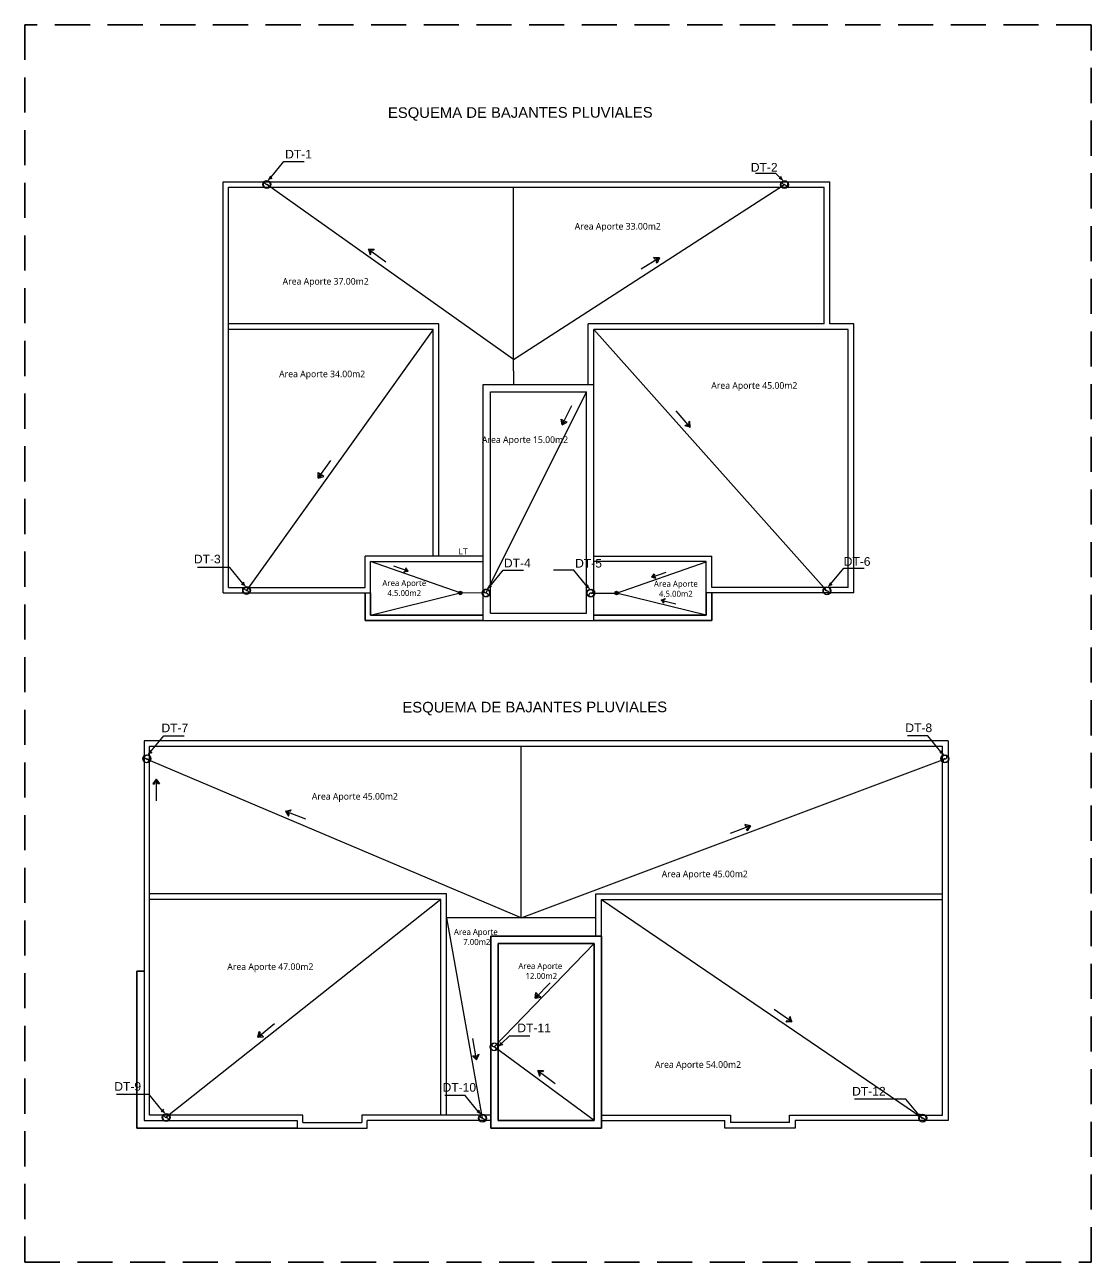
# Model space of a CAD drawing. Header units: feet. Extents: x 1019 to 2236, y -546 to 122.
# Drawn here: x 1159.35 to 1188.27, y 5.83 to 39.39 of the extents above; entities that cross this region are included whole.
import ezdxf

# ---------------------------------------------------------------- set-up
doc = ezdxf.new("R2010")
doc.units = ezdxf.units.FT
doc.header["$LTSCALE"] = 0.05
doc.header["$MEASUREMENT"] = 0
doc.linetypes.add('HIDDEN', pattern=[9.525, 6.35, -3.175])
for name, color, linetype, lineweight in [('A-GENM', 8, 'Continuous', 9), ('A-WALL', 7, 'Continuous', 25), ('AGUA POTABLE', 5, 'HIDDEN', 35), ('MB', 8, 'Continuous', 20)]:
    doc.layers.add(name, color=color, linetype=linetype, lineweight=lineweight)
for name, color, linetype in [('ANNDTTEXT', 2, 'Continuous'), ('MVERDE', 3, 'Continuous'), ('PERT-VENT', 8, 'Continuous'), ('TEXTO', 2, 'Continuous'), ('TEXXT', 2, 'Continuous'), ('TXT', 2, 'Continuous')]:
    doc.layers.add(name, color=color, linetype=linetype)
doc.styles.add('ads', font='trebuc.ttf', dxfattribs={"height": 0.14})
doc.styles.add('DAMIAN', font='arial.ttf', dxfattribs={"height": 0.12})
doc.styles.get("Standard").update_dxf_attribs({"font": 'arial.ttf'})

# ---------------------------------------------------------------- blocks, each defined once
blk = doc.blocks.new('A$C206B62E9')
at = {"color": 2}
blk.add_circle((0.125, 0.125), 0.125, dxfattribs=at)
for centre, start, end in [((0.063, 0.129), 356.4536, 176.4536), ((0.187, 0.121), 176.4536, 356.4536)]:
    blk.add_arc(centre, 0.0625, start, end, dxfattribs=at)

msp = doc.modelspace()

# ---------------------------------------------------------------- hatches: boundary and pattern name
at = {"layer": 'TEXTO'}
for points in [[(1165.932, 35.163), (1166.05, 35.215), (1165.993, 35.28)], [(1165.932, 35.163), (1166.05, 35.215), (1165.993, 35.28)], [(1179.921, 35.157), (1179.803, 35.209), (1179.861, 35.275)], [(1179.921, 35.157), (1179.803, 35.209), (1179.861, 35.275)], [(1165.35, 24.155), (1165.232, 24.207), (1165.29, 24.273)], [(1165.35, 24.155), (1165.232, 24.207), (1165.29, 24.273)], [(1171.878, 24.084), (1171.996, 24.136), (1171.939, 24.202)], [(1171.878, 24.084), (1171.996, 24.136), (1171.939, 24.202)], [(1174.68, 24.083), (1174.562, 24.135), (1174.619, 24.2)], [(1174.68, 24.083), (1174.562, 24.135), (1174.619, 24.2)], [(1181.118, 24.143), (1181.236, 24.195), (1181.179, 24.261)], [(1181.118, 24.143), (1181.236, 24.195), (1181.179, 24.261)], [(1162.676, 19.59), (1162.794, 19.641), (1162.736, 19.707)], [(1162.676, 19.59), (1162.794, 19.641), (1162.736, 19.707)], [(1184.282, 19.59), (1184.164, 19.641), (1184.221, 19.707)], [(1184.282, 19.59), (1184.164, 19.641), (1184.221, 19.707)], [(1172.184, 11.673), (1172.302, 11.724), (1172.244, 11.79)], [(1172.184, 11.673), (1172.302, 11.724), (1172.244, 11.79)], [(1163.17, 9.864), (1163.052, 9.916), (1163.11, 9.981)], [(1163.17, 9.864), (1163.052, 9.916), (1163.11, 9.981)], [(1171.734, 9.841), (1171.616, 9.892), (1171.673, 9.958)], [(1171.734, 9.841), (1171.616, 9.892), (1171.673, 9.958)], [(1183.687, 9.738), (1183.569, 9.79), (1183.627, 9.856)], [(1183.687, 9.738), (1183.569, 9.79), (1183.627, 9.856)]]:
    msp.add_hatch(color=2, dxfattribs=at).paths.add_polyline_path(points)
h = msp.add_hatch(color=2, dxfattribs=at)
h.dxf.hatch_style = 1
edge = h.paths.add_edge_path()
edge.add_arc((1171.161, 23.982), 0.0488, -0.0276, 359.9724)
h = msp.add_hatch(color=2, dxfattribs=at)
h.dxf.hatch_style = 1
edge = h.paths.add_edge_path()
edge.add_arc((1175.397, 23.98), 0.0488, 179.9724, 539.9724, ccw=False)

# ---------------------------------------------------------------- linework, layer by layer
at = {"layer": 'A-GENM'}
msp.add_line((1173.896, 28.898), (1173.896, 28.898), dxfattribs=at)
at = {"layer": 'A-WALL'}
for p, q in [((1171.779, 23.233), (1171.779, 29.633)), ((1171.779, 29.633), (1174.779, 29.633)), ((1174.779, 23.233), (1174.779, 29.633)), ((1171.979, 25.983), (1171.979, 29.433)), ((1171.979, 23.433), (1171.979, 29.433)), ((1171.979, 29.433), (1174.579, 29.433)), ((1174.579, 23.433), (1174.579, 29.433)), ((1168.579, 24.133), (1168.579, 24.983)), ((1168.729, 23.983), (1168.729, 24.833)), ((1171.779, 23.233), (1174.779, 23.233)), ((1171.979, 23.433), (1174.579, 23.433))]:
    msp.add_line(p, q, dxfattribs=at)
at = {"layer": 'A-WALL', "lineweight": 35, "extrusion": (-2.36783e-12, 8.94772e-16, -1)}
for p, q in [((1171.987, 14.674), (1171.987, 9.474)), ((1171.987, 14.674), (1174.987, 14.674)), ((1172.187, 9.674), (1172.187, 14.474)), ((1172.187, 14.474), (1174.787, 14.474)), ((1174.787, 9.674), (1174.787, 14.474)), ((1174.987, 14.674), (1174.987, 9.474))]:
    msp.add_line(p, q, dxfattribs=at)
at = {"layer": 'A-WALL', "lineweight": 35}
for p, q in [((1174.987, 9.474), (1171.987, 9.474)), ((1172.187, 9.674), (1174.787, 9.674))]:
    msp.add_line(p, q, dxfattribs=at)
at = {"layer": 'AGUA POTABLE', "ltscale": 3}
msp.add_lwpolyline([(1188.267, 39.39), (1159.352, 39.39), (1159.352, 5.834), (1188.267, 5.834)], close=True, dxfattribs=at)
at = {"layer": 'ANNDTTEXT', "ltscale": 0.5}
for p, q in [((1168.669, 33.303), (1168.824, 33.307)), ((1168.669, 33.303), (1169.146, 32.965)), ((1168.794, 33.267), (1168.669, 33.303)), ((1168.669, 33.303), (1168.717, 33.155)), ((1168.744, 33.197), (1168.669, 33.303)), ((1168.824, 33.307), (1168.794, 33.267)), ((1168.717, 33.155), (1168.744, 33.197)), ((1176.557, 33.068), (1176.06, 32.76)), ((1176.557, 33.068), (1176.402, 33.081)), ((1176.402, 33.081), (1176.43, 33.039)), ((1176.43, 33.039), (1176.557, 33.068)), ((1176.475, 32.967), (1176.557, 33.068)), ((1176.501, 32.923), (1176.475, 32.967)), ((1176.557, 33.068), (1176.501, 32.923)), ((1173.92, 28.539), (1174.181, 29.063)), ((1177.396, 28.48), (1177.012, 28.921)), ((1173.92, 28.539), (1173.893, 28.692)), ((1173.893, 28.692), (1173.937, 28.668)), ((1173.937, 28.668), (1173.92, 28.539)), ((1174.014, 28.63), (1173.92, 28.539)), ((1173.92, 28.539), (1174.059, 28.61)), ((1174.059, 28.61), (1174.014, 28.63)), ((1177.244, 28.513), (1177.283, 28.544)), ((1177.283, 28.544), (1177.396, 28.48)), ((1177.384, 28.635), (1177.347, 28.601)), ((1177.347, 28.601), (1177.396, 28.48)), ((1177.396, 28.48), (1177.384, 28.635)), ((1177.396, 28.48), (1177.244, 28.513)), ((1167.311, 27.097), (1167.649, 27.574)), ((1167.311, 27.097), (1167.308, 27.253)), ((1167.308, 27.253), (1167.348, 27.222)), ((1167.348, 27.222), (1167.311, 27.097)), ((1167.417, 27.173), (1167.311, 27.097)), ((1167.311, 27.097), (1167.46, 27.145)), ((1167.46, 27.145), (1167.417, 27.173)), ((1169.743, 24.575), (1169.356, 24.709)), ((1169.743, 24.575), (1169.639, 24.542)), ((1169.639, 24.542), (1169.652, 24.575)), ((1169.652, 24.575), (1169.743, 24.575)), ((1169.682, 24.666), (1169.671, 24.632)), ((1169.671, 24.632), (1169.743, 24.575)), ((1169.743, 24.575), (1169.682, 24.666)), ((1176.355, 24.415), (1176.742, 24.548)), ((1176.355, 24.415), (1176.416, 24.505)), ((1176.416, 24.505), (1176.427, 24.471)), ((1176.427, 24.471), (1176.355, 24.415)), ((1176.355, 24.415), (1176.459, 24.382)), ((1176.446, 24.415), (1176.355, 24.415)), ((1176.459, 24.382), (1176.446, 24.415)), ((1176.611, 23.788), (1176.711, 23.83)), ((1176.711, 23.83), (1176.701, 23.796)), ((1176.701, 23.796), (1176.611, 23.788)), ((1176.611, 23.788), (1177.007, 23.687)), ((1176.611, 23.788), (1176.679, 23.703)), ((1176.687, 23.738), (1176.611, 23.788)), ((1176.679, 23.703), (1176.687, 23.738)), ((1162.914, 18.933), (1162.82, 18.808)), ((1162.82, 18.808), (1162.871, 18.81)), ((1162.871, 18.81), (1162.914, 18.933)), ((1162.914, 18.933), (1162.914, 18.348)), ((1162.914, 18.933), (1163.007, 18.808)), ((1162.956, 18.809), (1162.914, 18.933)), ((1163.007, 18.808), (1162.956, 18.809)), ((1166.418, 18.063), (1166.567, 18.106)), ((1166.418, 18.063), (1166.965, 17.857)), ((1166.548, 18.06), (1166.418, 18.063)), ((1166.418, 18.063), (1166.502, 17.932)), ((1166.518, 17.98), (1166.418, 18.063)), ((1166.502, 17.932), (1166.518, 17.98)), ((1166.567, 18.106), (1166.548, 18.06)), ((1179.026, 17.664), (1178.478, 17.458)), ((1179.026, 17.664), (1178.876, 17.707)), ((1178.876, 17.707), (1178.896, 17.661)), ((1178.896, 17.661), (1179.026, 17.664)), ((1178.926, 17.581), (1179.026, 17.664)), ((1178.942, 17.533), (1178.926, 17.581)), ((1179.026, 17.664), (1178.942, 17.533)), ((1170.787, 15.17), (1171.756, 9.738)), ((1174.787, 14.474), (1172.075, 11.676)), ((1173.187, 12.999), (1173.598, 13.415)), ((1173.187, 12.999), (1173.208, 13.153)), ((1173.243, 13.117), (1173.187, 12.999)), ((1173.208, 13.153), (1173.243, 13.117)), ((1173.304, 13.056), (1173.187, 12.999)), ((1173.187, 12.999), (1173.341, 13.022)), ((1173.341, 13.022), (1173.304, 13.056)), ((1180.151, 12.35), (1179.672, 12.685)), ((1180.102, 12.498), (1180.075, 12.456)), ((1180.075, 12.456), (1180.151, 12.35)), ((1180.151, 12.35), (1180.102, 12.498)), ((1165.668, 11.938), (1166.12, 12.31)), ((1165.668, 11.938), (1165.706, 12.089)), ((1165.706, 12.089), (1165.736, 12.049)), ((1179.996, 12.345), (1180.026, 12.386)), ((1180.151, 12.35), (1179.996, 12.345)), ((1180.026, 12.386), (1180.151, 12.35)), ((1165.736, 12.049), (1165.668, 11.938)), ((1165.791, 11.984), (1165.668, 11.938)), ((1165.668, 11.938), (1165.824, 11.946)), ((1165.824, 11.946), (1165.791, 11.984)), ((1171.6, 11.326), (1171.504, 11.903)), ((1171.487, 11.434), (1171.537, 11.44)), ((1171.6, 11.326), (1171.487, 11.434)), ((1171.537, 11.44), (1171.6, 11.326)), ((1171.6, 11.326), (1171.671, 11.464)), ((1171.622, 11.454), (1171.6, 11.326)), ((1171.671, 11.464), (1171.622, 11.454)), ((1174.787, 9.674), (1172.075, 11.676)), ((1173.262, 11.033), (1173.731, 10.684)), ((1173.262, 11.033), (1173.307, 10.884)), ((1173.335, 10.925), (1173.262, 11.033)), ((1173.262, 11.033), (1173.418, 11.033)), ((1173.386, 10.994), (1173.262, 11.033)), ((1173.307, 10.884), (1173.335, 10.925)), ((1173.418, 11.033), (1173.386, 10.994))]:
    msp.add_line(p, q, dxfattribs=at)
for centre in [(1165.916, 35.06), (1165.916, 35.06), (1179.95, 35.055), (1179.95, 35.055), (1165.367, 24.053), (1165.367, 24.053), (1171.862, 23.982), (1171.862, 23.982), (1174.696, 23.98), (1174.696, 23.98), (1181.102, 24.041), (1181.102, 24.041), (1162.659, 19.487), (1162.659, 19.487), (1184.298, 19.487), (1184.298, 19.487), (1172.081, 11.676), (1172.081, 11.676), (1163.187, 9.761), (1163.187, 9.761), (1171.762, 9.738), (1171.762, 9.738), (1183.7, 9.741), (1183.7, 9.741)]:
    msp.add_circle(centre, 0.107, dxfattribs=at)
at = {"layer": 'MB', "lineweight": 35}
for p, q in [((1168.579, 23.233), (1168.579, 23.983)), ((1168.729, 23.383), (1168.729, 23.983)), ((1177.829, 23.383), (1177.829, 23.983)), ((1177.979, 23.233), (1177.979, 23.983)), ((1171.779, 23.233), (1168.579, 23.233)), ((1171.779, 23.383), (1168.729, 23.383)), ((1174.779, 23.383), (1177.829, 23.383)), ((1174.779, 23.233), (1177.979, 23.233)), ((1162.387, 13.724), (1162.387, 9.474)), ((1162.587, 13.724), (1162.387, 13.724)), ((1166.737, 9.474), (1162.387, 9.474))]:
    msp.add_line(p, q, dxfattribs=at)
at = {"layer": 'MVERDE'}
for p, q in [((1164.729, 23.983), (1164.729, 35.133)), ((1164.729, 35.133), (1181.179, 35.133)), ((1164.879, 24.133), (1164.879, 34.983)), ((1164.879, 34.983), (1181.029, 34.983)), ((1181.029, 31.281), (1181.029, 34.983)), ((1181.179, 31.281), (1181.179, 35.133)), ((1170.579, 24.983), (1170.579, 31.281)), ((1181.029, 31.281), (1174.629, 31.281)), ((1174.629, 29.633), (1174.629, 31.281)), ((1181.829, 31.281), (1181.179, 31.281)), ((1181.829, 23.983), (1181.829, 31.281)), ((1170.429, 24.983), (1170.429, 31.131)), ((1181.679, 31.131), (1174.779, 31.131)), ((1174.779, 29.633), (1174.779, 31.131)), ((1181.679, 24.133), (1181.679, 31.131)), ((1168.579, 24.133), (1168.579, 24.983)), ((1171.779, 24.983), (1168.579, 24.983)), ((1168.729, 23.983), (1168.729, 24.833)), ((1168.729, 24.833), (1171.779, 24.833)), ((1174.779, 24.983), (1177.979, 24.983)), ((1177.829, 24.833), (1174.779, 24.833)), ((1177.829, 23.983), (1177.829, 24.833)), ((1177.979, 24.133), (1177.979, 24.983)), ((1164.729, 23.983), (1168.729, 23.983)), ((1164.879, 24.133), (1168.579, 24.133)), ((1181.829, 23.983), (1177.829, 23.983)), ((1181.679, 24.133), (1177.979, 24.133)), ((1170.787, 9.824), (1170.787, 15.824)), ((1174.837, 14.674), (1174.837, 15.824)), ((1170.637, 9.824), (1170.637, 15.674)), ((1174.987, 14.674), (1174.987, 15.674))]:
    msp.add_line(p, q, dxfattribs=at)
at = {"layer": 'MVERDE', "extrusion": (2.36783e-12, 7.68751e-16, -1)}
for p, q in [((1170.579, 31.281), (1164.879, 31.281)), ((1170.429, 31.131), (1164.879, 31.131))]:
    msp.add_line(p, q, dxfattribs=at)
at = {"layer": 'MVERDE', "extrusion": (-2.36783e-12, 8.94772e-16, -1)}
for p, q in [((1184.387, 19.974), (1162.587, 19.974)), ((1162.587, 19.974), (1162.587, 9.674)), ((1162.737, 19.824), (1184.237, 19.824)), ((1162.737, 9.824), (1162.737, 19.824)), ((1174.837, 15.824), (1184.237, 15.824)), ((1174.987, 15.674), (1184.237, 15.674)), ((1166.887, 9.824), (1162.737, 9.824)), ((1166.887, 9.624), (1166.887, 9.824)), ((1168.487, 9.824), (1168.487, 9.624)), ((1171.987, 9.824), (1168.487, 9.824)), ((1162.587, 9.674), (1166.737, 9.674)), ((1166.737, 9.674), (1166.737, 9.474)), ((1166.737, 9.474), (1168.637, 9.474)), ((1166.887, 9.624), (1168.487, 9.624)), ((1168.637, 9.474), (1168.637, 9.674)), ((1171.987, 9.674), (1168.637, 9.674))]:
    msp.add_line(p, q, dxfattribs=at)
at = {"layer": 'MVERDE', "extrusion": (2.36783e-12, 8.94772e-16, -1)}
for p, q in [((1184.237, 9.824), (1184.237, 19.824)), ((1184.387, 19.974), (1184.387, 9.674)), ((1170.787, 15.824), (1162.737, 15.824)), ((1170.637, 15.674), (1162.737, 15.674)), ((1174.987, 9.824), (1178.487, 9.824)), ((1178.487, 9.824), (1178.487, 9.624)), ((1180.087, 9.624), (1180.087, 9.824)), ((1180.087, 9.824), (1184.237, 9.824)), ((1174.987, 9.674), (1178.337, 9.674)), ((1178.337, 9.474), (1178.337, 9.674)), ((1180.237, 9.474), (1178.337, 9.474)), ((1180.087, 9.624), (1178.487, 9.624)), ((1180.237, 9.674), (1180.237, 9.474)), ((1184.387, 9.674), (1180.237, 9.674))]:
    msp.add_line(p, q, dxfattribs=at)
at = {"layer": 'TEXTO', "color": 2}
for p, q in [((1166.021, 35.248), (1166.375, 35.678)), ((1166.021, 35.248), (1166.375, 35.678)), ((1166.375, 35.678), (1166.926, 35.678)), ((1166.375, 35.678), (1166.926, 35.678)), ((1165.993, 35.28), (1166.05, 35.215)), ((1165.993, 35.28), (1166.05, 35.215)), ((1179.713, 35.36), (1179.162, 35.36)), ((1179.713, 35.36), (1179.162, 35.36)), ((1179.832, 35.243), (1179.713, 35.36)), ((1179.832, 35.243), (1179.713, 35.36)), ((1179.861, 35.275), (1179.803, 35.209)), ((1179.861, 35.275), (1179.803, 35.209)), ((1172.604, 30.316), (1165.916, 35.06)), ((1172.604, 30.316), (1179.95, 35.055)), ((1172.604, 30.008), (1172.604, 34.983)), ((1170.429, 31.131), (1165.367, 24.053)), ((1174.779, 31.131), (1181.102, 24.041)), ((1172.604, 30.008), (1172.604, 29.633)), ((1171.862, 23.982), (1174.579, 29.433)), ((1171.161, 23.982), (1168.729, 24.833)), ((1164.908, 24.671), (1164.036, 24.671)), ((1164.908, 24.671), (1164.036, 24.671)), ((1165.261, 24.241), (1164.908, 24.671)), ((1165.261, 24.241), (1164.908, 24.671)), ((1171.968, 24.17), (1172.321, 24.599)), ((1171.968, 24.17), (1172.321, 24.599)), ((1172.321, 24.599), (1172.872, 24.599)), ((1172.321, 24.599), (1172.872, 24.599)), ((1174.237, 24.598), (1173.686, 24.599)), ((1174.237, 24.598), (1173.686, 24.599)), ((1174.591, 24.168), (1174.237, 24.598)), ((1174.591, 24.168), (1174.237, 24.598)), ((1175.397, 23.98), (1177.83, 24.829)), ((1181.208, 24.229), (1181.562, 24.658)), ((1181.208, 24.229), (1181.562, 24.658)), ((1181.562, 24.658), (1182.113, 24.658)), ((1181.562, 24.658), (1182.113, 24.658)), ((1165.29, 24.273), (1165.232, 24.207)), ((1165.29, 24.273), (1165.232, 24.207)), ((1171.939, 24.202), (1171.996, 24.136)), ((1171.939, 24.202), (1171.996, 24.136)), ((1174.619, 24.2), (1174.562, 24.135)), ((1174.619, 24.2), (1174.562, 24.135)), ((1181.179, 24.261), (1181.236, 24.195)), ((1181.179, 24.261), (1181.236, 24.195)), ((1168.729, 23.383), (1171.161, 23.982)), ((1171.856, 23.981), (1171.161, 23.982)), ((1174.702, 23.98), (1175.397, 23.98)), ((1177.829, 23.379), (1175.397, 23.98)), ((1162.765, 19.675), (1163.119, 20.105)), ((1162.765, 19.675), (1163.119, 20.105)), ((1163.119, 20.105), (1163.67, 20.105)), ((1163.119, 20.105), (1163.67, 20.105)), ((1172.812, 15.17), (1172.812, 19.824)), ((1183.839, 20.105), (1183.288, 20.105)), ((1183.839, 20.105), (1183.288, 20.105)), ((1184.193, 19.675), (1183.839, 20.105)), ((1184.193, 19.675), (1183.839, 20.105)), ((1172.812, 15.17), (1162.587, 19.501)), ((1162.736, 19.707), (1162.794, 19.641)), ((1162.736, 19.707), (1162.794, 19.641)), ((1172.812, 15.17), (1184.304, 19.487)), ((1184.221, 19.707), (1184.164, 19.641)), ((1184.221, 19.707), (1184.164, 19.641)), ((1170.637, 15.674), (1163.181, 9.761)), ((1174.987, 15.674), (1183.7, 9.741)), ((1174.837, 15.17), (1170.787, 15.17)), ((1172.244, 11.79), (1172.302, 11.724)), ((1172.244, 11.79), (1172.302, 11.724)), ((1172.273, 11.758), (1172.492, 11.971)), ((1172.492, 11.971), (1173.043, 11.971)), ((1172.492, 11.971), (1173.043, 11.971)), ((1162.727, 10.379), (1161.84, 10.379)), ((1163.081, 9.949), (1162.727, 10.379)), ((1163.081, 9.949), (1162.727, 10.379)), ((1171.291, 10.356), (1170.74, 10.356)), ((1171.291, 10.356), (1170.74, 10.356)), ((1171.644, 9.926), (1171.291, 10.356)), ((1183.244, 10.253), (1181.845, 10.253)), ((1183.598, 9.824), (1183.244, 10.253)), ((1163.11, 9.981), (1163.052, 9.916)), ((1163.11, 9.981), (1163.052, 9.916)), ((1171.673, 9.958), (1171.616, 9.892)), ((1171.673, 9.958), (1171.616, 9.892)), ((1183.627, 9.856), (1183.569, 9.79)), ((1183.627, 9.856), (1183.569, 9.79))]:
    msp.add_line(p, q, dxfattribs=at)
for centre in [(1171.161, 23.982), (1175.397, 23.98)]:
    msp.add_circle(centre, 0.0488, dxfattribs=at)

# ---------------------------------------------------------------- block references
for p, xscale, yscale, zscale, rotation in [((1165.814, 34.962), -0.787492124999517, 0.787492124999517, 0.7874921249995168, 269.9723624571136), ((1165.814, 34.962), -0.787492124999517, 0.787492124999517, 0.7874921249995168, 269.9723624571136), ((1179.848, 34.956), -0.787492124999517, 0.787492124999517, 0.7874921249995168, 269.9723624571136), ((1179.848, 34.956), -0.787492124999517, 0.787492124999517, 0.7874921249995168, 269.9723624571136), ((1165.265, 23.954), -0.787492124999517, 0.787492124999517, 0.7874921249995168, 269.9723624571136), ((1165.265, 23.954), -0.787492124999517, 0.787492124999517, 0.7874921249995168, 269.9723624571136), ((1171.76, 23.883), -0.787492124999517, 0.787492124999517, 0.7874921249995168, 269.9723624571136), ((1171.76, 23.883), -0.787492124999517, 0.787492124999517, 0.7874921249995168, 269.9723624571136), ((1174.798, 23.882), 0.787492124999517, 0.787492124999517, 0.787492124999517, 89.9723624571528), ((1174.798, 23.882), 0.787492124999517, 0.787492124999517, 0.787492124999517, 89.9723624571528), ((1181.001, 23.942), -0.787492124999517, 0.787492124999517, 0.7874921249995168, 269.9723624571136), ((1181.001, 23.942), -0.787492124999517, 0.787492124999517, 0.7874921249995168, 269.9723624571136), ((1162.558, 19.388), -0.7874921249995168, 0.7874921249995168, 0.7874921249995168, 269.9999999999804), ((1162.558, 19.388), -0.7874921249995168, 0.7874921249995168, 0.7874921249995168, 269.9999999999804), ((1184.4, 19.388), 0.7874921249995168, 0.7874921249995168, 0.7874921249995168, 90), ((1184.4, 19.388), 0.7874921249995168, 0.7874921249995168, 0.7874921249995168, 90), ((1171.98, 11.578), -0.7874921249995168, 0.7874921249995168, 0.7874921249995168, 269.9999999999804), ((1171.98, 11.578), -0.7874921249995168, 0.7874921249995168, 0.7874921249995168, 269.9999999999804), ((1163.085, 9.663), -0.7874921249995168, 0.7874921249995168, 0.7874921249995168, 269.9999999999804), ((1163.085, 9.663), -0.7874921249995168, 0.7874921249995168, 0.7874921249995168, 269.9999999999804), ((1171.661, 9.639), -0.7874921249995168, 0.7874921249995168, 0.7874921249995168, 269.9999999999804), ((1171.661, 9.639), -0.7874921249995168, 0.7874921249995168, 0.7874921249995168, 269.9999999999804), ((1183.598, 9.643), -0.7874921249995168, 0.7874921249995168, 0.7874921249995168, 269.9999999999804), ((1183.598, 9.643), -0.7874921249995168, 0.7874921249995168, 0.7874921249995168, 269.9999999999804)]:
    msp.add_blockref('A$C206B62E9', p, dxfattribs=dict(at, xscale=xscale, yscale=yscale, zscale=zscale, rotation=rotation))

# ---------------------------------------------------------------- texts
at = {"layer": 'PERT-VENT', "color": 2, "insert": (1171.109, 25.114), "char_height": 0.162, "attachment_point": 4, "rotation": 359.9724}
msp.add_mtext('\\fSchadow Lt BT|b0|i0|c0|p18;LT', dxfattribs=at)
at = {"layer": 'TEXXT', "style": 'DAMIAN'}
for s, insert, char_height, width, attachment_point, rotation in [('\\A1;ESQUEMA DE BAJANTES PLUVIALES', (1176.375, 36.793), 0.288, 11.41633, 9, 0.0776), (' DT-1', (1166.321, 35.764), 0.234, 5.6628, 7, 359.9724), (' DT-2', (1178.947, 35.409), 0.234, 5.6628, 7, 359.9724), (' DT-3', (1163.847, 24.783), 0.234, 5.6628, 7, 359.9724), (' DT-4', (1172.252, 24.676), 0.234, 5.6628, 7, 359.9724), (' DT-5', (1174.184, 24.667), 0.234, 5.6628, 7, 359.9724), (' DT-6', (1181.465, 24.717), 0.234, 5.6628, 7, 359.9724), ('\\A1;ESQUEMA DE BAJANTES PLUVIALES', (1176.767, 20.671), 0.288, 11.41633, 9, 0.0776), (' DT-7', (1162.968, 20.206), 0.234, 5.6628, 7, 359.9724), ('\\pt0.702; DT-8', (1183.137, 20.206), 0.234, 5.6628, 7, 359.9724), (' DT-11', (1172.617, 12.072), 0.234, 5.6628, 7, 359.9724), (' DT-9', (1161.689, 10.481), 0.234, 5.6628, 7, 359.9724), (' DT-10', (1170.589, 10.457), 0.234, 5.6628, 7, 359.9724), (' DT-12', (1181.694, 10.355), 0.234, 5.6628, 7, 359.9724)]:
    msp.add_mtext(s, dxfattribs=dict(at, insert=insert, char_height=char_height, width=width, attachment_point=attachment_point, rotation=rotation))
at = {"layer": 'TXT', "attachment_point": 2, "rotation": 359.9724, "style": 'ads'}
for s, insert, char_height in [('Area Aporte 33.00m2', (1175.43, 34.016), 0.18), ('Area Aporte 37.00m2', (1167.51, 32.523), 0.18), ('Area Aporte 34.00m2', (1167.415, 30.012), 0.18), ('Area Aporte 45.00m2', (1179.132, 29.699), 0.18), ('Area Aporte 15.00m2', (1172.915, 28.23), 0.18), ('Area Aporte \\P4.5.00m2', (1169.642, 24.332), 0.162), ('Area Aporte \\P4.5.00m2', (1177.005, 24.311), 0.162)]:
    msp.add_mtext_dynamic_manual_height_columns(s, width=2.28587, gutter_width=12.5, heights=[0], dxfattribs=dict(at, insert=insert, char_height=char_height))
at = {"layer": 'TXT', "attachment_point": 2, "style": 'ads'}
for s, insert, char_height in [('Area Aporte 45.00m2', (1168.302, 18.558), 0.18), ('Area Aporte 45.00m2', (1177.789, 16.453), 0.18), ('Area Aporte \\P 7.00m2', (1171.581, 14.871), 0.162), ('Area Aporte 47.00m2', (1166.01, 13.94), 0.18), ('Area Aporte \\P 12.00m2', (1173.33, 13.948), 0.162), ('Area Aporte 54.00m2', (1177.605, 11.286), 0.18)]:
    msp.add_mtext_dynamic_manual_height_columns(s, width=2.28587, gutter_width=12.5, heights=[0], dxfattribs=dict(at, insert=insert, char_height=char_height))

doc.saveas('drawing.dxf')
